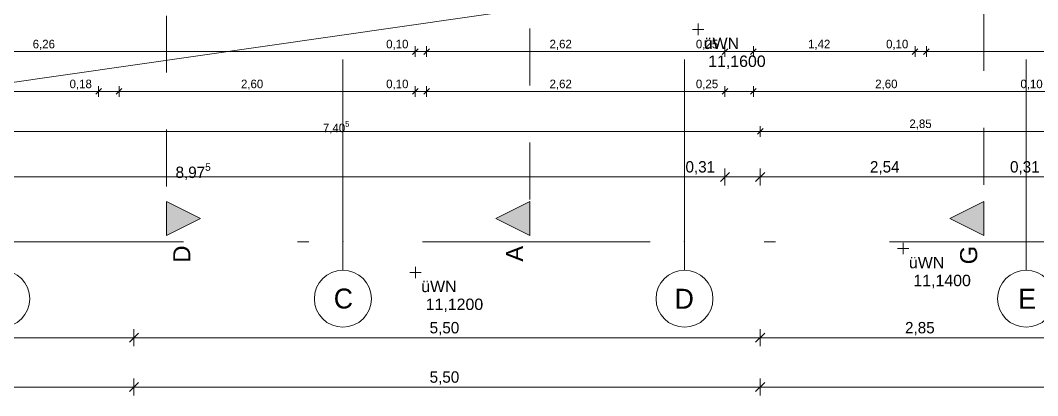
# Model space of a CAD drawing. Header units: metres. Extents: x -4 to 206, y -18 to 45.
# Drawn here: x 36.47 to 45.4, y -17.35 to -14.06 of the extents above; entities that cross this region are included whole.
import ezdxf

# ---------------------------------------------------------------- set-up
doc = ezdxf.new("R2010")
doc.units = ezdxf.units.M
doc.header["$MEASUREMENT"] = 0
doc.linetypes.add('Achse', pattern=[0.004, 0.002, -0.001, 0, -0.001])
doc.linetypes.add('Untersicht', pattern=[0.001, 0.0005, -0.0005])
for name, color, linetype in [('2._1.DG PP STG2_5_000 Achsraster', 7, 'Continuous'), ('2._1.DG PP STG2_5_851 Marker Schnitt', 7, 'Continuous'), ('2._1.DG PP STG2_5_910 Allgemein Lageplan Höhen', 7, 'Continuous'), ('2._1.DG PP STG2_5_950 Polierplan Bemaßung', 7, 'Continuous')]:
    doc.layers.add(name, color=color, linetype=linetype)
doc.styles.add('ERSTELLTER_STIL_1', font='arial.ttf')
doc.styles.add('ERSTELLTER_STIL_2', font='')
doc.styles.get('ERSTELLTER_STIL_2').set_extended_font_data('Eurostile')

msp = doc.modelspace()

# ---------------------------------------------------------------- hatches: boundary and pattern name
at = {"layer": '2._1.DG PP STG2_5_851 Marker Schnitt', "linetype": 'Continuous', "lineweight": 0, "true_color": 0x000000}
for points in [[(37.75, -15.9487), (38.05, -15.7987), (37.75, -15.6487)], [(40.943, -15.9487), (40.943, -15.6487), (40.643, -15.7987)], [(44.93, -15.9487), (44.93, -15.6487), (44.63, -15.7987)]]:
    msp.add_hatch(color=18, dxfattribs=at).paths.add_polyline_path(points)

# ---------------------------------------------------------------- linework, layer by layer
at = {"layer": '2._1.DG PP STG2_5_000 Achsraster', "color": 5, "linetype": 'Achse', "lineweight": 0, "ltscale": 1000}
for p, q in [((39.3, 1.9963), (39.3, -16.0037)), ((42.3, 1.9963), (42.3, -16.0037)), ((45.3, 1.9963), (45.3, -16.0037)), ((31.8, -16.0037), (54.3, -16.0037)), ((39.3, -16.0037), (39.3, -16.0037)), ((39.3, -16.0037), (39.3, -16.2537)), ((42.3, -16.0037), (42.3, -16.0037)), ((42.3, -16.0037), (42.3, -16.2537)), ((45.3, -16.0037), (45.3, -16.0037)), ((45.3, -16.0037), (45.3, -16.2537))]:
    msp.add_line(p, q, dxfattribs=at)
at = {"layer": '2._1.DG PP STG2_5_000 Achsraster', "color": 5, "linetype": 'Continuous', "lineweight": 0, "ltscale": 1000}
for centre in [(36.3, -16.5037), (39.3, -16.5037), (42.3, -16.5037), (45.3, -16.5037)]:
    msp.add_circle(centre, 0.25, dxfattribs=at)
at = {"layer": '2._1.DG PP STG2_5_000 Achsraster', "color": 5, "linetype": 'Achse', "lineweight": 0, "ltscale": 1000}
for p in [(39.3, -16.0037), (42.3, -16.0037), (45.3, -16.0037)]:
    msp.add_point(p, dxfattribs=at)
at = {"layer": '2._1.DG PP STG2_5_851 Marker Schnitt', "color": 7, "linetype": 'Untersicht', "lineweight": 13, "ltscale": 1000}
for p, q in [((44.93, 1.9963), (44.93, -15.6487)), ((37.75, -0.0187), (37.75, -15.6487)), ((40.943, -9.1314), (40.943, -15.6487))]:
    msp.add_line(p, q, dxfattribs=at)
at = {"layer": '2._1.DG PP STG2_5_851 Marker Schnitt', "color": 7, "linetype": 'Continuous', "lineweight": 13, "ltscale": 1000, "flags": 128}
for points in [[(37.75, -15.9487), (37.75, -15.6487), (38.05, -15.7987)], [(40.943, -15.9487), (40.943, -15.6487), (40.643, -15.7987)], [(44.93, -15.9487), (44.93, -15.6487), (44.63, -15.7987)]]:
    msp.add_lwpolyline(points, close=True, dxfattribs=at)
at = {"layer": '2._1.DG PP STG2_5_910 Allgemein Lageplan Höhen', "color": 7, "linetype": 'Continuous', "lineweight": 13, "ltscale": 1000}
for p, q in [((42.4191, -14.1887), (42.4191, -14.0887)), ((42.3691, -14.1387), (42.4691, -14.1387)), ((44.1712, -16.0633), (44.2712, -16.0633)), ((44.2212, -16.1133), (44.2212, -16.0133)), ((39.9384, -16.3226), (39.9384, -16.2226)), ((39.8884, -16.2726), (39.9884, -16.2726))]:
    msp.add_line(p, q, dxfattribs=at)
at = {"layer": '2._1.DG PP STG2_5_950 Polierplan Bemaßung', "color": 1, "linetype": 'Continuous', "lineweight": 13, "ltscale": 1000, "true_color": 0xfb0106}
for p, q in [((52.3087, -12.3184), (33.61, -15.0043)), ((37.465, -16.9212), (37.465, -16.7712)), ((42.965, -16.9212), (42.965, -16.7712)), ((33.367, -16.8462), (37.465, -16.8462)), ((37.505, -16.8062), (37.425, -16.8862)), ((37.465, -16.8462), (42.965, -16.8462)), ((43.005, -16.8062), (42.925, -16.8862)), ((42.965, -16.8462), (45.815, -16.8462)), ((37.505, -17.2394), (37.425, -17.3194)), ((37.465, -17.3544), (37.465, -17.2044)), ((43.005, -17.2394), (42.925, -17.3194)), ((42.965, -17.3544), (42.965, -17.2044)), ((33.367, -17.2794), (37.465, -17.2794)), ((37.465, -17.2794), (42.965, -17.2794)), ((42.965, -17.2794), (48.285, -17.2794))]:
    msp.add_line(p, q, dxfattribs=at)
at = {"layer": '2._1.DG PP STG2_5_950 Polierplan Bemaßung', "color": 7, "linetype": 'Continuous', "lineweight": 13, "ltscale": 1000}
for p, q in [((39.935, -14.3809), (39.935, -14.2872)), ((40.035, -14.3809), (40.035, -14.2872)), ((42.655, -14.3809), (42.655, -14.2872)), ((42.905, -14.3809), (42.905, -14.2872)), ((44.325, -14.3809), (44.325, -14.2872)), ((44.425, -14.3809), (44.425, -14.2872)), ((33.6769, -14.3341), (39.935, -14.3341)), ((39.96, -14.3091), (39.91, -14.3591)), ((39.935, -14.3341), (40.035, -14.3341)), ((40.06, -14.3091), (40.01, -14.3591)), ((40.035, -14.3341), (42.655, -14.3341)), ((42.68, -14.3091), (42.63, -14.3591)), ((42.655, -14.3341), (42.905, -14.3341)), ((42.93, -14.3091), (42.88, -14.3591)), ((42.905, -14.3341), (44.325, -14.3341)), ((44.35, -14.3091), (44.3, -14.3591)), ((44.325, -14.3341), (44.425, -14.3341)), ((44.45, -14.3091), (44.4, -14.3591)), ((44.425, -14.3341), (48.915, -14.3341)), ((37.155, -14.7309), (37.155, -14.6372)), ((37.335, -14.7309), (37.335, -14.6372)), ((39.935, -14.7309), (39.935, -14.6372)), ((40.035, -14.7309), (40.035, -14.6372)), ((42.655, -14.7309), (42.655, -14.6372)), ((42.905, -14.7309), (42.905, -14.6372)), ((33.6769, -14.6841), (37.155, -14.6841)), ((37.18, -14.6591), (37.13, -14.7091)), ((37.155, -14.6841), (37.335, -14.6841)), ((37.36, -14.6591), (37.31, -14.7091)), ((37.335, -14.6841), (39.935, -14.6841)), ((39.96, -14.6591), (39.91, -14.7091)), ((39.935, -14.6841), (40.035, -14.6841)), ((40.06, -14.6591), (40.01, -14.7091)), ((40.035, -14.6841), (42.655, -14.6841)), ((42.68, -14.6591), (42.63, -14.7091)), ((42.655, -14.6841), (42.905, -14.6841)), ((42.93, -14.6591), (42.88, -14.7091)), ((42.905, -14.6841), (45.505, -14.6841)), ((42.965, -15.0809), (42.965, -14.9872)), ((35.56, -15.0341), (42.965, -15.0341)), ((42.99, -15.0091), (42.94, -15.0591)), ((42.965, -15.0341), (45.815, -15.0341)), ((42.655, -15.5091), (42.655, -15.3591)), ((42.965, -15.5091), (42.965, -15.3591)), ((33.679, -15.4341), (42.655, -15.4341)), ((42.695, -15.3941), (42.615, -15.4741)), ((42.655, -15.4341), (42.965, -15.4341)), ((43.005, -15.3941), (42.925, -15.4741)), ((42.965, -15.4341), (45.505, -15.4341))]:
    msp.add_line(p, q, dxfattribs=at)

# ---------------------------------------------------------------- texts
at = {"layer": '2._1.DG PP STG2_5_000 Achsraster', "color": 5, "linetype": 'Continuous', "lineweight": 0, "char_height": 0.175, "attachment_point": 1, "style": 'ERSTELLTER_STIL_2'}
for s, insert in [('\\A1;{\\pql;\\pt0;\\fEurostile|b0|i0|c0|p0;\\W1.000000;C}', (39.2199, -16.4145)), ('\\A1;{\\pql;\\pt0;\\fEurostile|b0|i0|c0|p0;\\W1.000000;D}', (42.2135, -16.4162)), ('\\A1;{\\pql;\\pt0;\\fEurostile|b0|i0|c0|p0;\\W1.000000;E}', (45.2312, -16.4162))]:
    msp.add_mtext(s, dxfattribs=dict(at, insert=insert))
at = {"layer": '2._1.DG PP STG2_5_851 Marker Schnitt', "color": 7, "linetype": 'Continuous', "lineweight": 13, "char_height": 0.15, "rotation": 90, "style": 'ERSTELLTER_STIL_1'}
for s, insert, attachment_point in [('\\A1;{\\pql;\\pt0;\\fArial|b0|i0|c0|p0;\\W1.000000;D}', (37.96, -16.1873), 7), ('\\A1;{\\pqr;\\pt0;\\fArial|b0|i0|c0|p0;\\W1.000000;A}', (40.883, -16.0387), 9), ('\\A1;{\\pqr;\\pt0;\\fArial|b0|i0|c0|p0;\\W1.000000;G}', (44.8725, -16.0387), 9)]:
    msp.add_mtext(s, dxfattribs=dict(at, insert=insert, attachment_point=attachment_point))
at = {"layer": '2._1.DG PP STG2_5_910 Allgemein Lageplan Höhen', "color": 7, "linetype": 'Continuous', "lineweight": 13, "char_height": 0.1, "attachment_point": 1, "style": 'ERSTELLTER_STIL_1'}
for s, insert in [('\\A1;{\\pql;\\fArial|b0|i0|c0|p0;\\W1.000000;üWN}', (42.4691, -14.2115)), ('\\A1;{\\pql;\\fArial|b0|i0|c0|p0;\\W1.000000; 11,1600}', (42.4691, -14.3687)), ('\\A1;{\\pql;\\fArial|b0|i0|c0|p0;\\W1.000000;üWN}', (44.2712, -16.1361)), ('\\A1;{\\pql;\\fArial|b0|i0|c0|p0;\\W1.000000;üWN}', (39.9884, -16.3455)), ('\\A1;{\\pql;\\fArial|b0|i0|c0|p0;\\W1.000000; 11,1400}', (44.2712, -16.2933)), ('\\A1;{\\pql;\\fArial|b0|i0|c0|p0;\\W1.000000; 11,1200}', (39.9884, -16.5026))]:
    msp.add_mtext(s, dxfattribs=dict(at, insert=insert))
at = {"layer": '2._1.DG PP STG2_5_950 Polierplan Bemaßung', "color": 7, "linetype": 'Continuous', "lineweight": 13, "attachment_point": 7, "style": 'ERSTELLTER_STIL_2'}
for s, insert, char_height, width in [('\\A1;{\\pql;\\fEurostile|b0|i0|c0|p0;\\W1.000000;6,26}', (36.5762, -14.3191), 0.075, 0.22978), ('\\A1;{\\pql;\\fEurostile|b0|i0|c0|p0;\\W1.000000;0,10}', (39.6802, -14.3191), 0.075, 0.22978), ('\\A1;{\\pql;\\fEurostile|b0|i0|c0|p0;\\W1.000000;2,62}', (41.1152, -14.3191), 0.075, 0.22978), ('\\A1;{\\pql;\\fEurostile|b0|i0|c0|p0;\\W1.000000;0,25}', (42.4002, -14.3191), 0.075, 0.22978), ('\\A1;{\\pql;\\fEurostile|b0|i0|c0|p0;\\W1.000000;1,42}', (43.3852, -14.3191), 0.075, 0.22978), ('\\A1;{\\pql;\\fEurostile|b0|i0|c0|p0;\\W1.000000;0,10}', (44.0702, -14.3191), 0.075, 0.22978), ('\\A1;{\\pql;\\fEurostile|b0|i0|c0|p0;\\W1.000000;0,18}', (36.9002, -14.6691), 0.075, 0.22978), ('\\A1;{\\pql;\\fEurostile|b0|i0|c0|p0;\\W1.000000;2,60}', (38.4052, -14.6691), 0.075, 0.22978), ('\\A1;{\\pql;\\fEurostile|b0|i0|c0|p0;\\W1.000000;0,10}', (39.6802, -14.6691), 0.075, 0.22978), ('\\A1;{\\pql;\\fEurostile|b0|i0|c0|p0;\\W1.000000;2,62}', (41.1152, -14.6691), 0.075, 0.22978), ('\\A1;{\\pql;\\fEurostile|b0|i0|c0|p0;\\W1.000000;0,25}', (42.4002, -14.6691), 0.075, 0.22978), ('\\A1;{\\pql;\\fEurostile|b0|i0|c0|p0;\\W1.000000;2,60}', (43.9752, -14.6691), 0.075, 0.22978), ('\\A1;{\\pql;\\fEurostile|b0|i0|c0|p0;\\W1.000000;0,10}', (45.2502, -14.6691), 0.075, 0.22978), ('\\A1;{\\pql;\\fEurostile|b0|i0|c0|p0;\\W1.000000;2,85}', (44.2751, -15.0191), 0.075, 0.22978), ('\\A1;{\\pql;\\fEurostile|b0|i0|c0|p0;\\W1.000000;0,31}', (42.3087, -15.4141), 0.1, 0.306373), ('\\A1;{\\pql;\\fEurostile|b0|i0|c0|p0;\\W1.000000;2,54}', (43.9287, -15.4141), 0.1, 0.306373), ('\\A1;{\\pql;\\fEurostile|b0|i0|c0|p0;\\W1.000000;0,31}', (45.1587, -15.4141), 0.1, 0.306373)]:
    msp.add_mtext(s, dxfattribs=dict(at, insert=insert, char_height=char_height, width=width))
for s, insert, char_height in [('\\A1;{\\pql;\\fEurostile|b0|i0|c0|p0;\\W1.000000;7,40\\fEurostile|b0|i0|c0|p0;\\W1.000000;\\A1{\\H.66x;\\S5^  ;}}', (39.1249, -15.0633), 0.075), ('\\A1;{\\pql;\\fEurostile|b0|i0|c0|p0;\\W1.000000;8,97\\fEurostile|b0|i0|c0|p0;\\W1.000000;\\A1{\\H.66x;\\S5^  ;}}', (37.8303, -15.473), 0.1)]:
    msp.add_mtext(s, dxfattribs=dict(at, insert=insert, char_height=char_height))
at = {"layer": '2._1.DG PP STG2_5_950 Polierplan Bemaßung', "color": 1, "linetype": 'Continuous', "lineweight": 13, "true_color": 0xfb0106, "char_height": 0.1, "width": 0.306373, "attachment_point": 7, "style": 'ERSTELLTER_STIL_2'}
for s, insert in [('\\A1;{\\pql;\\fEurostile|b0|i0|c0|p0;\\W1.000000;5,50}', (40.0618, -16.8262)), ('\\A1;{\\pql;\\fEurostile|b0|i0|c0|p0;\\W1.000000;2,85}', (44.2368, -16.8262)), ('\\A1;{\\pql;\\fEurostile|b0|i0|c0|p0;\\W1.000000;5,50}', (40.0618, -17.2594))]:
    msp.add_mtext(s, dxfattribs=dict(at, insert=insert))

doc.saveas('drawing.dxf')
